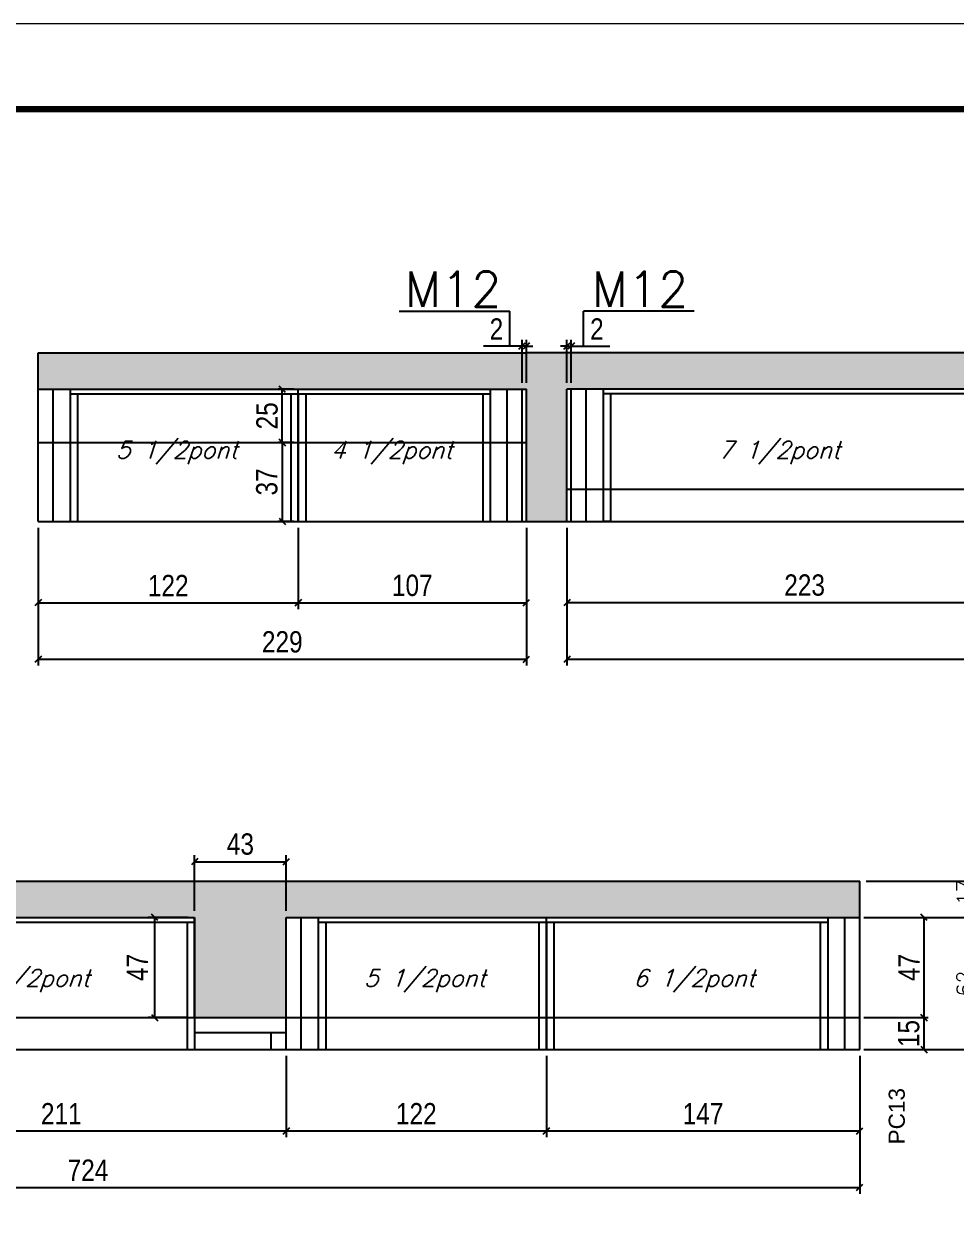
# Model space of a CAD drawing. Extents: x -3394 to 16474, y -5031 to 14397.
# Drawn here: x 7954 to 8391, y 2351 to 2911 of the extents above; entities that cross this region are included whole.
import ezdxf

# ---------------------------------------------------------------- set-up
doc = ezdxf.new("R2010")
doc.units = 0
doc.linetypes.add('DASHED', pattern=[0.75, 0.5, -0.25])
doc.layers.get('0').update_dxf_attribs({"linetype": 'CONTINUOUS'})
doc.layers.get('Defpoints').update_dxf_attribs({"linetype": 'CONTINUOUS'})
for name, color, linetype in [('COTA', 241, 'CONTINUOUS'), ('NOMENCLATURA', 7, 'CONTINUOUS'), ('Painéis', 200, 'CONTINUOUS'), ('SARR_2.2x7', 40, 'CONTINUOUS'), ('SARR_3.5x7', 81, 'CONTINUOUS'), ('texto', 7, 'CONTINUOUS')]:
    doc.layers.add(name, color=color, linetype=linetype)
doc.layers.add('Folhas', color=255, linetype='CONTINUOUS', lineweight=9)
doc.layers.add('SARRAFO DE PRESSAO', color=251, linetype='DASHED', lineweight=9)
doc.styles.add('ARIAL', font='arial.ttf')
doc.styles.add('COTA TECNICA', font='techl___.ttf', dxfattribs={"height": 10})
doc.styles.add('ROMANS', font='romans.shx')
doc.styles.get("Standard").update_dxf_attribs({"font": 'ROMANS.SHX'})
doc.dimstyles.new('Cota Paínel', dxfattribs={"dimtxt": 7, "dimasz": 5, "dimexe": 3, "dimexo": 3, "dimgap": 3, "dimtad": 1, "dimdec": 1, "dimzin": 12, "dimdsep": 46, "dimtxsty": 'ROMANS', "dimblk": 'ARCHTICK', "dimcen": 0, "dimclrd": 4, "dimclre": 4, "dimclrt": 1, "dimadec": 1, "dimazin": 3, "dimtfac": 1, "dimtdec": 1, "dimtmove": 0, "dimatfit": 3, "dimldrblk": 'OBLIQUE', "dimfxl": 1, "dimtolj": 1, "dimtzin": 12, "dimarcsym": 0})
doc.dimstyles.new('PAINEL', dxfattribs={"dimtxt": 10, "dimasz": 3, "dimexe": 3, "dimexo": 3, "dimgap": 3, "dimtad": 1, "dimdec": 1, "dimzin": 12, "dimdsep": 46, "dimtxsty": 'COTA TECNICA', "dimblk1": 'OBLIQUE', "dimblk2": 'OBLIQUE', "dimsah": 1, "dimcen": 0.9, "dimclrd": 4, "dimclre": 4, "dimclrt": 240, "dimadec": 1, "dimazin": 3, "dimtfac": 1, "dimtdec": 1, "dimtmove": 0, "dimatfit": 3, "dimfxl": 1, "dimtolj": 1, "dimtzin": 12, "dimarcsym": 0})
pattern_1 = [(50, (5857.208, -4862.023), (9.1092334, -0.796954), [0.9525, -10.4775]), (355, (5857.208, -4862.023), (-1.762171, 9.552842), [0.762, -8.382029]), (100.45144, (5857.967, -4862.09), (7.347062, 8.755888), [0.8095, -8.904512]), (46.1842, (5857.208, -4859.483), (13.553952, -2.102116), [1.42875, -15.71625]), (96.63556, (5858.338, -4859.658), (11.870207, 12.371306), [1.21425, -13.35678]), (351.18415, (5857.208, -4859.483), (11.870207, 12.371306), [1.142998, -12.572987]), (21, (5858.478, -4860.118), (7.5807196, -5.11326), [0.9525, -10.4775]), (326, (5858.478, -4860.118), (3.090101, 9.209398), [0.762, -8.382]), (71.45144, (5859.11, -4860.544), (10.670821, 4.096138), [0.8095, -8.904497]), (37.5, (5857.208, -4862.0232), (0.1544302, 4.227752), [0, -8.2804, 0, -8.509, 0, -8.41375]), (7.5, (5857.208, -4862.023), (3.340983, 5.0090287), [0, -4.8514, 0, -8.0899, 0, -3.20675]), (327.5, (5854.376, -4862.0232), (6.7795298, -0.2864372), [0, -3.175, 0, -9.906, 0, -13.1445]), (317.5, (5853.106, -4862.023), (7.406459, 1.2713246), [0, -4.1275, 0, -6.5786, 0, -9.3345])]

# ---------------------------------------------------------------- blocks, each defined once
blk = doc.blocks.new('9999999999')
at = {"layer": 'Folhas'}
blk.add_lwpolyline([(98138.98, 34190.21), (99623.98, 34190.21), (99623.98, 35240.21), (98138.98, 35240.21)], close=True, dxfattribs=at)
at = {"layer": 'Folhas', "color": 30, "const_width": 3}
blk.add_lwpolyline([(98213.98, 34230.21), (99583.98, 34230.21), (99583.98, 35200.21), (98213.98, 35200.21)], close=True, dxfattribs=at)
blk = doc.blocks.new('_Oblique')
at = {"color": 0, "linetype": 'ByBlock', "lineweight": -2}
blk.add_line((-0.5, -0.5), (0.5, 0.5), dxfattribs=at)
blk = doc.blocks.new('*D1384')
at = {"layer": 'COTA', "color": 4, "linetype": 'ByBlock', "lineweight": -2, "transparency": 16777216}
for p, q in [((7960.8, 2674.37), (7960.8, 2636.18)), ((8082.8, 2674.37), (8082.8, 2636.18)), ((7960.8, 2639.18), (8082.8, 2639.18))]:
    blk.add_line(p, q, dxfattribs=at)
at = {"layer": 'Defpoints', "color": 0, "linetype": 'ByBlock', "transparency": 16777216}
for p in [(7960.8, 2677.37), (8082.8, 2677.37), (8082.8, 2639.18)]:
    blk.add_point(p, dxfattribs=at)
at = {"layer": 'COTA', "color": 4, "linetype": 'ByBlock', "lineweight": -2, "transparency": 16777216, "xscale": 3, "yscale": 3, "zscale": 3, "rotation": 180}
blk.add_blockref('_Oblique', (7960.8, 2639.18), dxfattribs=at)
at = {"layer": 'COTA', "color": 4, "linetype": 'ByBlock', "lineweight": -2, "transparency": 16777216, "xscale": 3, "yscale": 3, "zscale": 3}
blk.add_blockref('_Oblique', (8082.8, 2639.18), dxfattribs=at)
at = {"layer": 'COTA', "color": 240, "linetype": 'ByBlock', "transparency": 16777216, "insert": (8021.8, 2647.24), "char_height": 10, "attachment_point": 5, "style": 'COTA TECNICA'}
blk.add_mtext('\\A1;122', dxfattribs=at)
blk = doc.blocks.new('*D1385')
at = {"layer": 'COTA', "color": 4, "linetype": 'ByBlock', "lineweight": -2, "transparency": 16777216}
for p, q in [((8082.8, 2674.37), (8082.8, 2636.18)), ((8189.8, 2674.37), (8189.8, 2636.18)), ((8082.8, 2639.18), (8189.8, 2639.18))]:
    blk.add_line(p, q, dxfattribs=at)
at = {"layer": 'Defpoints', "color": 0, "linetype": 'ByBlock', "transparency": 16777216}
for p in [(8082.8, 2677.37), (8189.8, 2677.37), (8189.8, 2639.18)]:
    blk.add_point(p, dxfattribs=at)
at = {"layer": 'COTA', "color": 4, "linetype": 'ByBlock', "lineweight": -2, "transparency": 16777216, "xscale": 3, "yscale": 3, "zscale": 3, "rotation": 180}
blk.add_blockref('_Oblique', (8082.8, 2639.18), dxfattribs=at)
at = {"layer": 'COTA', "color": 4, "linetype": 'ByBlock', "lineweight": -2, "transparency": 16777216, "xscale": 3, "yscale": 3, "zscale": 3}
blk.add_blockref('_Oblique', (8189.8, 2639.18), dxfattribs=at)
at = {"layer": 'COTA', "color": 240, "linetype": 'ByBlock', "transparency": 16777216, "insert": (8136.3, 2647.28), "char_height": 10, "attachment_point": 5, "style": 'COTA TECNICA'}
blk.add_mtext('\\A1;107', dxfattribs=at)
blk = doc.blocks.new('*D1430')
at = {"layer": 'COTA', "color": 4, "linetype": 'ByBlock', "lineweight": -2, "transparency": 16777216}
for p, q in [((7960.8, 2674.37), (7960.8, 2609.68)), ((8189.8, 2674.37), (8189.8, 2609.68)), ((7960.8, 2612.68), (8189.8, 2612.68))]:
    blk.add_line(p, q, dxfattribs=at)
at = {"layer": 'Defpoints', "color": 0, "linetype": 'ByBlock', "transparency": 16777216}
for p in [(7960.8, 2677.37), (8189.8, 2677.37), (8189.8, 2612.68)]:
    blk.add_point(p, dxfattribs=at)
at = {"layer": 'COTA', "color": 4, "linetype": 'ByBlock', "lineweight": -2, "transparency": 16777216, "xscale": 3, "yscale": 3, "zscale": 3, "rotation": 180}
blk.add_blockref('_Oblique', (7960.8, 2612.68), dxfattribs=at)
at = {"layer": 'COTA', "color": 4, "linetype": 'ByBlock', "lineweight": -2, "transparency": 16777216, "xscale": 3, "yscale": 3, "zscale": 3}
blk.add_blockref('_Oblique', (8189.8, 2612.68), dxfattribs=at)
at = {"layer": 'COTA', "color": 240, "linetype": 'ByBlock', "transparency": 16777216, "insert": (8075.3, 2620.77), "char_height": 10, "attachment_point": 5, "style": 'COTA TECNICA'}
blk.add_mtext('\\A1;229', dxfattribs=at)
blk = doc.blocks.new('*D1387')
at = {"layer": 'COTA', "color": 4, "linetype": 'ByBlock', "lineweight": -2, "transparency": 16777216}
for p, q in [((8208.8, 2674.37), (8208.8, 2636.18)), ((8431.8, 2674.37), (8431.8, 2636.18)), ((8431.8, 2639.18), (8208.8, 2639.18))]:
    blk.add_line(p, q, dxfattribs=at)
at = {"layer": 'Defpoints', "color": 0, "linetype": 'ByBlock', "transparency": 16777216}
for p in [(8208.8, 2677.37), (8431.8, 2677.37), (8208.8, 2639.18)]:
    blk.add_point(p, dxfattribs=at)
at = {"layer": 'COTA', "color": 4, "linetype": 'ByBlock', "lineweight": -2, "transparency": 16777216, "xscale": 3, "yscale": 3, "zscale": 3, "rotation": 180}
blk.add_blockref('_Oblique', (8208.8, 2639.18), dxfattribs=at)
at = {"layer": 'COTA', "color": 4, "linetype": 'ByBlock', "lineweight": -2, "transparency": 16777216, "xscale": 3, "yscale": 3, "zscale": 3}
blk.add_blockref('_Oblique', (8431.8, 2639.18), dxfattribs=at)
at = {"layer": 'COTA', "color": 240, "linetype": 'ByBlock', "transparency": 16777216, "insert": (8320.3, 2647.4), "char_height": 10, "attachment_point": 5, "style": 'COTA TECNICA'}
blk.add_mtext('\\A1;223', dxfattribs=at)
blk = doc.blocks.new('*D1389')
at = {"layer": 'COTA', "color": 4, "linetype": 'ByBlock', "lineweight": -2, "transparency": 16777216}
for p, q in [((7866.16, 2426.54), (7866.16, 2388.35)), ((8077.16, 2426.54), (8077.16, 2388.35)), ((7866.16, 2391.35), (8077.16, 2391.35))]:
    blk.add_line(p, q, dxfattribs=at)
at = {"layer": 'Defpoints', "color": 0, "linetype": 'ByBlock', "transparency": 16777216}
for p in [(7866.16, 2429.54), (8077.16, 2429.54), (8077.16, 2391.35)]:
    blk.add_point(p, dxfattribs=at)
at = {"layer": 'COTA', "color": 4, "linetype": 'ByBlock', "lineweight": -2, "transparency": 16777216, "xscale": 3, "yscale": 3, "zscale": 3, "rotation": 180}
blk.add_blockref('_Oblique', (7866.16, 2391.35), dxfattribs=at)
at = {"layer": 'COTA', "color": 4, "linetype": 'ByBlock', "lineweight": -2, "transparency": 16777216, "xscale": 3, "yscale": 3, "zscale": 3}
blk.add_blockref('_Oblique', (8077.16, 2391.35), dxfattribs=at)
at = {"layer": 'COTA', "color": 240, "linetype": 'ByBlock', "transparency": 16777216, "insert": (7971.66, 2399.41), "char_height": 10, "attachment_point": 5, "style": 'COTA TECNICA'}
blk.add_mtext('\\A1;211', dxfattribs=at)
blk = doc.blocks.new('*D1431')
at = {"layer": 'COTA', "color": 4, "linetype": 'ByBlock', "lineweight": -2, "transparency": 16777216}
for p, q in [((7622.16, 2426.54), (7622.16, 2361.85)), ((8346.16, 2426.54), (8346.16, 2361.85)), ((7622.16, 2364.85), (8346.16, 2364.85))]:
    blk.add_line(p, q, dxfattribs=at)
at = {"layer": 'Defpoints', "color": 0, "linetype": 'ByBlock', "transparency": 16777216}
for p in [(7622.16, 2429.54), (8346.16, 2429.54), (8346.16, 2364.85)]:
    blk.add_point(p, dxfattribs=at)
at = {"layer": 'COTA', "color": 4, "linetype": 'ByBlock', "lineweight": -2, "transparency": 16777216, "xscale": 3, "yscale": 3, "zscale": 3, "rotation": 180}
blk.add_blockref('_Oblique', (7622.16, 2364.85), dxfattribs=at)
at = {"layer": 'COTA', "color": 4, "linetype": 'ByBlock', "lineweight": -2, "transparency": 16777216, "xscale": 3, "yscale": 3, "zscale": 3}
blk.add_blockref('_Oblique', (8346.16, 2364.85), dxfattribs=at)
at = {"layer": 'COTA', "color": 240, "linetype": 'ByBlock', "transparency": 16777216, "insert": (7984.16, 2372.92), "char_height": 10, "attachment_point": 5, "style": 'COTA TECNICA'}
blk.add_mtext('\\A1;724', dxfattribs=at)
blk = doc.blocks.new('*D1390')
at = {"layer": 'COTA', "color": 4, "linetype": 'ByBlock', "lineweight": -2, "transparency": 16777216}
for p, q in [((8077.16, 2426.54), (8077.16, 2388.35)), ((8199.16, 2426.54), (8199.16, 2388.35)), ((8077.16, 2391.35), (8199.16, 2391.35))]:
    blk.add_line(p, q, dxfattribs=at)
at = {"layer": 'Defpoints', "color": 0, "linetype": 'ByBlock', "transparency": 16777216}
for p in [(8077.16, 2429.54), (8199.16, 2429.54), (8199.16, 2391.35)]:
    blk.add_point(p, dxfattribs=at)
at = {"layer": 'COTA', "color": 4, "linetype": 'ByBlock', "lineweight": -2, "transparency": 16777216, "xscale": 3, "yscale": 3, "zscale": 3, "rotation": 180}
blk.add_blockref('_Oblique', (8077.16, 2391.35), dxfattribs=at)
at = {"layer": 'COTA', "color": 4, "linetype": 'ByBlock', "lineweight": -2, "transparency": 16777216, "xscale": 3, "yscale": 3, "zscale": 3}
blk.add_blockref('_Oblique', (8199.16, 2391.35), dxfattribs=at)
at = {"layer": 'COTA', "color": 240, "linetype": 'ByBlock', "transparency": 16777216, "insert": (8138.16, 2399.41), "char_height": 10, "attachment_point": 5, "style": 'COTA TECNICA'}
blk.add_mtext('\\A1;122', dxfattribs=at)
blk = doc.blocks.new('*D1391')
at = {"layer": 'COTA', "color": 4, "linetype": 'ByBlock', "lineweight": -2, "transparency": 16777216}
for p, q in [((8199.16, 2426.54), (8199.16, 2388.35)), ((8346.16, 2426.54), (8346.16, 2388.35)), ((8199.16, 2391.35), (8346.16, 2391.35))]:
    blk.add_line(p, q, dxfattribs=at)
at = {"layer": 'Defpoints', "color": 0, "linetype": 'ByBlock', "transparency": 16777216}
for p in [(8199.16, 2429.54), (8346.16, 2429.54), (8346.16, 2391.35)]:
    blk.add_point(p, dxfattribs=at)
at = {"layer": 'COTA', "color": 4, "linetype": 'ByBlock', "lineweight": -2, "transparency": 16777216, "xscale": 3, "yscale": 3, "zscale": 3, "rotation": 180}
blk.add_blockref('_Oblique', (8199.16, 2391.35), dxfattribs=at)
at = {"layer": 'COTA', "color": 4, "linetype": 'ByBlock', "lineweight": -2, "transparency": 16777216, "xscale": 3, "yscale": 3, "zscale": 3}
blk.add_blockref('_Oblique', (8346.16, 2391.35), dxfattribs=at)
at = {"layer": 'COTA', "color": 240, "linetype": 'ByBlock', "transparency": 16777216, "insert": (8272.66, 2399.42), "char_height": 10, "attachment_point": 5, "style": 'COTA TECNICA'}
blk.add_mtext('\\A1;147', dxfattribs=at)
blk = doc.blocks.new('_ArchTick')
at = {"color": 0, "linetype": 'ByBlock', "const_width": 0.15}
blk.add_lwpolyline([(-0.5, -0.5), (0.5, 0.5)], dxfattribs=at)
blk = doc.blocks.new('*D1392')
at = {"layer": 'COTA', "color": 4, "lineweight": -2, "transparency": 16777216}
for p, q in [((8349.16, 2491.54), (8404.7, 2491.54)), ((8401.7, 2429.54), (8401.7, 2491.54)), ((8349.16, 2429.54), (8404.7, 2429.54))]:
    blk.add_line(p, q, dxfattribs=at)
at = {"layer": 'Defpoints', "color": 0, "transparency": 16777216}
for p in [(8346.16, 2491.54), (8401.7, 2491.54), (8346.16, 2429.54)]:
    blk.add_point(p, dxfattribs=at)
at = {"layer": 'COTA', "color": 4, "lineweight": -2, "transparency": 16777216, "xscale": 5, "yscale": 5, "zscale": 5}
for p, rotation in [((8401.7, 2491.54), 90), ((8401.7, 2429.54), 270)]:
    blk.add_blockref('_ArchTick', p, dxfattribs=dict(at, rotation=rotation))
at = {"layer": 'COTA', "color": 1, "transparency": 16777216, "insert": (8395.2, 2460.54), "char_height": 7, "attachment_point": 5, "rotation": 90, "style": 'ROMANS'}
blk.add_mtext('\\A1;62', dxfattribs=at)
blk = doc.blocks.new('*D1393')
at = {"layer": 'COTA', "color": 4, "lineweight": -2, "transparency": 16777216}
for p, q in [((8349.16, 2508.54), (8404.7, 2508.54)), ((8401.7, 2491.54), (8401.7, 2508.54)), ((8349.16, 2491.54), (8404.7, 2491.54))]:
    blk.add_line(p, q, dxfattribs=at)
at = {"layer": 'Defpoints', "color": 0, "transparency": 16777216}
for p in [(8346.16, 2508.54), (8401.7, 2508.54), (8346.16, 2491.54)]:
    blk.add_point(p, dxfattribs=at)
at = {"layer": 'COTA', "color": 4, "lineweight": -2, "transparency": 16777216, "xscale": 5, "yscale": 5, "zscale": 5}
for p, rotation in [((8401.7, 2508.54), 90), ((8401.7, 2491.54), 270)]:
    blk.add_blockref('_ArchTick', p, dxfattribs=dict(at, rotation=rotation))
at = {"layer": 'COTA', "color": 1, "transparency": 16777216, "insert": (8395.2, 2503.22), "char_height": 7, "attachment_point": 5, "rotation": 90, "style": 'ROMANS'}
blk.add_mtext('\\A1;17', dxfattribs=at)
blk = doc.blocks.new('*D1432')
at = {"layer": 'COTA', "color": 4, "lineweight": -2, "transparency": 16777216}
for p, q in [((8208.8, 2759.61), (8205.8, 2759.61)), ((8208.8, 2742.37), (8208.8, 2762.61)), ((8208.8, 2759.61), (8210.8, 2759.61)), ((8210.8, 2742.37), (8210.8, 2762.61)), ((8210.8, 2759.61), (8228.91, 2759.61))]:
    blk.add_line(p, q, dxfattribs=at)
at = {"layer": 'Defpoints', "color": 0, "transparency": 16777216}
for p in [(8208.8, 2759.61), (8208.8, 2739.37), (8210.8, 2739.37)]:
    blk.add_point(p, dxfattribs=at)
at = {"layer": 'COTA', "color": 4, "lineweight": -2, "transparency": 16777216, "xscale": 3, "yscale": 3, "zscale": 3}
blk.add_blockref('_Oblique', (8208.8, 2759.61), dxfattribs=at)
at = {"layer": 'COTA', "color": 4, "lineweight": -2, "transparency": 16777216, "xscale": 3, "yscale": 3, "zscale": 3, "rotation": 180}
blk.add_blockref('_Oblique', (8210.8, 2759.61), dxfattribs=at)
at = {"layer": 'COTA', "color": 240, "transparency": 16777216, "insert": (8222.86, 2767.61), "char_height": 10, "attachment_point": 5, "style": 'COTA TECNICA'}
blk.add_mtext('\\A1;2', dxfattribs=at)
blk = doc.blocks.new('*D1433')
at = {"layer": 'COTA', "color": 4, "lineweight": -2, "transparency": 16777216}
for p, q in [((8187.8, 2759.61), (8169.69, 2759.61)), ((8187.8, 2742.37), (8187.8, 2762.61)), ((8189.8, 2759.61), (8187.8, 2759.61)), ((8189.8, 2742.37), (8189.8, 2762.61)), ((8189.8, 2759.61), (8192.8, 2759.61))]:
    blk.add_line(p, q, dxfattribs=at)
at = {"layer": 'Defpoints', "color": 0, "transparency": 16777216}
for p in [(8187.8, 2759.61), (8187.8, 2739.37), (8189.8, 2739.37)]:
    blk.add_point(p, dxfattribs=at)
at = {"layer": 'COTA', "color": 4, "lineweight": -2, "transparency": 16777216, "xscale": 3, "yscale": 3, "zscale": 3}
blk.add_blockref('_Oblique', (8187.8, 2759.61), dxfattribs=at)
at = {"layer": 'COTA', "color": 4, "lineweight": -2, "transparency": 16777216, "xscale": 3, "yscale": 3, "zscale": 3, "rotation": 180}
blk.add_blockref('_Oblique', (8189.8, 2759.61), dxfattribs=at)
at = {"layer": 'COTA', "color": 240, "transparency": 16777216, "insert": (8175.75, 2767.61), "char_height": 10, "attachment_point": 5, "style": 'COTA TECNICA'}
blk.add_mtext('\\A1;2', dxfattribs=at)
blk = doc.blocks.new('*D1356')
at = {"layer": 'COTA', "color": 4, "lineweight": -2, "transparency": 16777216}
for p, q in [((8034.16, 2494.54), (8034.16, 2520.67)), ((8034.16, 2517.67), (8077.16, 2517.67)), ((8077.16, 2494.54), (8077.16, 2520.67))]:
    blk.add_line(p, q, dxfattribs=at)
at = {"layer": 'Defpoints', "color": 0, "transparency": 16777216}
for p in [(8077.16, 2517.67), (8034.16, 2491.54), (8077.16, 2491.54)]:
    blk.add_point(p, dxfattribs=at)
at = {"layer": 'COTA', "color": 4, "lineweight": -2, "transparency": 16777216, "xscale": 3, "yscale": 3, "zscale": 3, "rotation": 180}
blk.add_blockref('_Oblique', (8034.16, 2517.67), dxfattribs=at)
at = {"layer": 'COTA', "color": 4, "lineweight": -2, "transparency": 16777216, "xscale": 3, "yscale": 3, "zscale": 3}
blk.add_blockref('_Oblique', (8077.16, 2517.67), dxfattribs=at)
at = {"layer": 'COTA', "color": 240, "transparency": 16777216, "insert": (8055.66, 2525.89), "char_height": 10, "attachment_point": 5, "style": 'COTA TECNICA'}
blk.add_mtext('\\A1;43', dxfattribs=at)
blk = doc.blocks.new('*D1398')
at = {"layer": 'COTA', "color": 4, "lineweight": -2, "transparency": 16777216}
for p, q in [((8031.16, 2491.54), (8012.4, 2491.54)), ((8015.4, 2491.54), (8015.4, 2444.54)), ((8031.16, 2444.54), (8012.4, 2444.54))]:
    blk.add_line(p, q, dxfattribs=at)
at = {"layer": 'Defpoints', "color": 0, "transparency": 16777216}
for p in [(8034.16, 2491.54), (8015.4, 2444.54), (8034.16, 2444.54)]:
    blk.add_point(p, dxfattribs=at)
at = {"layer": 'COTA', "color": 4, "lineweight": -2, "transparency": 16777216, "xscale": 3, "yscale": 3, "zscale": 3}
for p, rotation in [((8015.4, 2491.54), 90), ((8015.4, 2444.54), 270)]:
    blk.add_blockref('_Oblique', p, dxfattribs=dict(at, rotation=rotation))
at = {"layer": 'COTA', "color": 240, "transparency": 16777216, "insert": (8007.32, 2468.04), "char_height": 10, "attachment_point": 5, "rotation": 90, "style": 'COTA TECNICA'}
blk.add_mtext('\\A1;47', dxfattribs=at)
blk = doc.blocks.new('*D1414')
at = {"layer": 'COTA', "color": 4, "lineweight": -2, "transparency": 16777216}
for p, q in [((8208.8, 2674.37), (8208.8, 2609.68)), ((8675.8, 2674.37), (8675.8, 2609.68)), ((8208.8, 2612.68), (8675.8, 2612.68))]:
    blk.add_line(p, q, dxfattribs=at)
at = {"layer": 'Defpoints', "color": 0, "transparency": 16777216}
for p in [(8208.8, 2677.37), (8675.8, 2677.37), (8675.8, 2612.68)]:
    blk.add_point(p, dxfattribs=at)
at = {"layer": 'COTA', "color": 4, "lineweight": -2, "transparency": 16777216, "xscale": 3, "yscale": 3, "zscale": 3, "rotation": 180}
blk.add_blockref('_Oblique', (8208.8, 2612.68), dxfattribs=at)
at = {"layer": 'COTA', "color": 4, "lineweight": -2, "transparency": 16777216, "xscale": 3, "yscale": 3, "zscale": 3}
blk.add_blockref('_Oblique', (8675.8, 2612.68), dxfattribs=at)
at = {"layer": 'COTA', "color": 240, "transparency": 16777216, "insert": (8442.3, 2620.78), "char_height": 10, "attachment_point": 5, "style": 'COTA TECNICA'}
blk.add_mtext('\\A1;467', dxfattribs=at)
blk = doc.blocks.new('*D2160')
at = {"layer": 'COTA', "color": 4, "linetype": 'Continuous', "lineweight": -2, "transparency": 16777216}
for p, q in [((8080.8, 2714.37), (8073.3, 2714.37)), ((8075.3, 2714.37), (8075.3, 2677.37)), ((8080.8, 2677.37), (8073.3, 2677.37))]:
    blk.add_line(p, q, dxfattribs=at)
at = {"layer": 'Defpoints', "color": 0, "linetype": 'Continuous', "transparency": 16777216}
for p in [(8082.8, 2714.37), (8075.3, 2677.37), (8082.8, 2677.37)]:
    blk.add_point(p, dxfattribs=at)
at = {"layer": 'COTA', "color": 4, "linetype": 'Continuous', "lineweight": -2, "transparency": 16777216, "xscale": 3, "yscale": 3, "zscale": 3}
for p, rotation in [((8075.3, 2714.37), 90), ((8075.3, 2677.37), 270)]:
    blk.add_blockref('_Oblique', p, dxfattribs=dict(at, rotation=rotation))
at = {"layer": 'COTA', "color": 240, "linetype": 'Continuous', "transparency": 16777216, "insert": (8068.08, 2695.87), "char_height": 10, "attachment_point": 5, "rotation": 90, "style": 'COTA TECNICA'}
blk.add_mtext('\\A1;37', dxfattribs=at)
blk = doc.blocks.new('*D2161')
at = {"layer": 'COTA', "color": 4, "linetype": 'Continuous', "lineweight": -2, "transparency": 16777216}
for p, q in [((8080.8, 2739.37), (8073.3, 2739.37)), ((8075.3, 2714.37), (8075.3, 2739.37)), ((8080.8, 2714.37), (8073.3, 2714.37))]:
    blk.add_line(p, q, dxfattribs=at)
at = {"layer": 'Defpoints', "color": 0, "linetype": 'Continuous', "transparency": 16777216}
for p in [(8075.3, 2739.37), (8082.8, 2739.37), (8082.8, 2714.37)]:
    blk.add_point(p, dxfattribs=at)
at = {"layer": 'COTA', "color": 4, "linetype": 'Continuous', "lineweight": -2, "transparency": 16777216, "xscale": 3, "yscale": 3, "zscale": 3}
for p, rotation in [((8075.3, 2739.37), 90), ((8075.3, 2714.37), 270)]:
    blk.add_blockref('_Oblique', p, dxfattribs=dict(at, rotation=rotation))
at = {"layer": 'COTA', "color": 240, "linetype": 'Continuous', "transparency": 16777216, "insert": (8068.19, 2726.87), "char_height": 10, "attachment_point": 5, "rotation": 90, "style": 'COTA TECNICA'}
blk.add_mtext('\\A1;25', dxfattribs=at)
blk = doc.blocks.new('*D2166')
at = {"layer": 'COTA', "color": 4, "linetype": 'Continuous', "lineweight": -2, "transparency": 16777216}
for p, q in [((8348.16, 2491.54), (8378.27, 2491.54)), ((8376.27, 2491.54), (8376.27, 2444.54)), ((8348.16, 2444.54), (8378.27, 2444.54))]:
    blk.add_line(p, q, dxfattribs=at)
at = {"layer": 'Defpoints', "color": 0, "linetype": 'Continuous', "transparency": 16777216}
for p in [(8346.16, 2491.54), (8346.16, 2444.54), (8376.27, 2444.54)]:
    blk.add_point(p, dxfattribs=at)
at = {"layer": 'COTA', "color": 4, "linetype": 'Continuous', "lineweight": -2, "transparency": 16777216, "xscale": 3, "yscale": 3, "zscale": 3}
for p, rotation in [((8376.27, 2491.54), 90), ((8376.27, 2444.54), 270)]:
    blk.add_blockref('_Oblique', p, dxfattribs=dict(at, rotation=rotation))
at = {"layer": 'COTA', "color": 240, "linetype": 'Continuous', "transparency": 16777216, "insert": (8369.2, 2468.04), "char_height": 10, "attachment_point": 5, "rotation": 90, "style": 'COTA TECNICA'}
blk.add_mtext('\\A1;47', dxfattribs=at)
blk = doc.blocks.new('*D2167')
at = {"layer": 'COTA', "color": 4, "linetype": 'Continuous', "lineweight": -2, "transparency": 16777216}
for p, q in [((8348.16, 2444.54), (8378.27, 2444.54)), ((8376.27, 2444.54), (8376.27, 2429.54)), ((8348.16, 2429.54), (8378.27, 2429.54))]:
    blk.add_line(p, q, dxfattribs=at)
at = {"layer": 'Defpoints', "color": 0, "linetype": 'Continuous', "transparency": 16777216}
for p in [(8346.16, 2444.54), (8346.16, 2429.54), (8376.27, 2429.54)]:
    blk.add_point(p, dxfattribs=at)
at = {"layer": 'COTA', "color": 4, "linetype": 'Continuous', "lineweight": -2, "transparency": 16777216, "xscale": 3, "yscale": 3, "zscale": 3}
for p, rotation in [((8376.27, 2444.54), 90), ((8376.27, 2429.54), 270)]:
    blk.add_blockref('_Oblique', p, dxfattribs=dict(at, rotation=rotation))
at = {"layer": 'COTA', "color": 240, "linetype": 'Continuous', "transparency": 16777216, "insert": (8369.16, 2437.04), "char_height": 10, "attachment_point": 5, "rotation": 90, "style": 'COTA TECNICA'}
blk.add_mtext('\\A1;15', dxfattribs=at)

msp = doc.modelspace()

# ---------------------------------------------------------------- hatches: boundary and pattern name
at = {"layer": 'COTA', "linetype": 'Continuous'}
h = msp.add_hatch(dxfattribs=at)
h.set_pattern_fill('AR-CONC', color=256, scale=0.05)
h.set_pattern_definition(pattern_1)
h.paths.add_polyline_path([(8208.8, 2739.37), (8632.8, 2739.37), (8632.8, 2692.37), (8675.8, 2692.37), (8675.8, 2756.37), (8189.8, 2756.37), (7960.8, 2756.37), (7960.8, 2739.37), (8189.8, 2739.37), (8189.8, 2677.37), (8208.8, 2677.37)])
h = msp.add_hatch(dxfattribs=at)
h.set_pattern_fill('AR-CONC', color=256, scale=0.05)
h.set_pattern_definition(pattern_1)
h.paths.add_polyline_path([(8077.16, 2491.54), (8346.16, 2491.54), (8346.16, 2508.54), (8077.16, 2508.54), (7622.16, 2508.54), (7622.16, 2491.54), (8034.16, 2491.54), (8034.16, 2444.54), (8077.16, 2444.54)])

# ---------------------------------------------------------------- linework, layer by layer
at = {"layer": 'COTA', "linetype": 'ByBlock'}
for p, q in [((7960.8, 2756.37), (8189.8, 2756.37)), ((7960.8, 2739.37), (7960.8, 2756.37)), ((8675.8, 2756.37), (8189.8, 2756.37)), ((7622.16, 2508.54), (8077.16, 2508.54)), ((8077.16, 2508.54), (8346.16, 2508.54)), ((8346.16, 2491.54), (8346.16, 2508.54))]:
    msp.add_line(p, q, dxfattribs=at)
at = {"layer": 'COTA', "linetype": 'Continuous'}
msp.add_line((8189.8, 2677.37), (8208.8, 2677.37), dxfattribs=at)
at = {"layer": 'NOMENCLATURA', "linetype": 'Continuous'}
for p, q in [((8130.12, 2775.96), (8182.01, 2775.96)), ((8182.01, 2759.9), (8182.01, 2775.96)), ((8268.48, 2775.96), (8216.59, 2775.96)), ((8216.59, 2759.9), (8216.59, 2775.96))]:
    msp.add_line(p, q, dxfattribs=at)
at = {"layer": 'Painéis', "linetype": 'ByBlock'}
for p, q in [((7960.8, 2739.37), (8189.8, 2739.37)), ((7960.8, 2677.37), (7960.8, 2739.37)), ((8082.8, 2677.37), (8082.8, 2739.37)), ((8187.8, 2677.37), (8187.8, 2739.37)), ((8189.8, 2677.37), (8189.8, 2739.37)), ((8632.8, 2739.37), (8208.8, 2739.37)), ((8208.8, 2677.37), (8208.8, 2739.37)), ((8210.8, 2677.37), (8210.8, 2739.37)), ((7960.8, 2714.37), (8189.8, 2714.37)), ((8632.8, 2692.37), (8208.8, 2692.37)), ((7960.8, 2677.37), (8189.8, 2677.37)), ((8208.8, 2677.37), (8675.8, 2677.37)), ((7622.16, 2491.54), (8034.16, 2491.54)), ((8034.16, 2444.54), (8034.16, 2491.54)), ((8077.16, 2491.54), (8346.16, 2491.54)), ((8077.16, 2429.54), (8077.16, 2491.54)), ((8199.16, 2429.54), (8199.16, 2491.54)), ((8346.16, 2429.54), (8346.16, 2491.54)), ((7622.16, 2444.54), (8034.16, 2444.54)), ((8034.16, 2444.54), (8077.16, 2444.54)), ((8077.16, 2429.54), (8077.16, 2444.54)), ((8077.16, 2444.54), (8346.16, 2444.54)), ((7622.16, 2429.54), (8077.16, 2429.54)), ((8077.16, 2429.54), (8346.16, 2429.54))]:
    msp.add_line(p, q, dxfattribs=at)
at = {"layer": 'SARR_2.2x7', "linetype": 'Continuous'}
for p, q in [((7967.8, 2677.37), (7967.8, 2739.37)), ((7975.8, 2737.17), (8082.8, 2737.17)), ((8082.8, 2737.17), (8172.8, 2737.17)), ((8180.8, 2677.37), (8180.8, 2739.37)), ((8217.8, 2677.37), (8217.8, 2739.37)), ((8431.8, 2737.17), (8225.8, 2737.17)), ((8084.16, 2429.54), (8084.16, 2491.54)), ((8339.16, 2429.54), (8339.16, 2491.54)), ((7866.16, 2489.34), (8034.16, 2489.34)), ((8092.16, 2489.34), (8199.16, 2489.34)), ((8199.16, 2489.34), (8331.16, 2489.34)), ((8034.16, 2437.54), (8077.16, 2437.54)), ((8070.16, 2429.54), (8070.16, 2437.54))]:
    msp.add_line(p, q, dxfattribs=at)
at = {"layer": 'SARR_3.5x7'}
for p, q in [((7975.8, 2739.37), (7975.8, 2677.37)), ((7979.3, 2737.17), (7979.3, 2677.37)), ((8079.3, 2737.17), (8079.3, 2677.37)), ((8082.8, 2737.17), (8082.8, 2677.37)), ((8086.3, 2737.17), (8086.3, 2677.37)), ((8169.3, 2737.17), (8169.3, 2677.37)), ((8172.8, 2739.37), (8172.8, 2677.37)), ((8225.8, 2739.37), (8225.8, 2677.37)), ((8229.3, 2737.17), (8229.3, 2677.37)), ((7975.8, 2677.37), (7979.3, 2677.37)), ((8079.3, 2677.37), (8082.8, 2677.37)), ((8082.8, 2677.37), (8086.3, 2677.37)), ((8169.3, 2677.37), (8172.8, 2677.37)), ((8229.3, 2677.37), (8225.8, 2677.37)), ((8034.16, 2491.54), (8034.16, 2429.54)), ((8092.16, 2491.54), (8092.16, 2429.54)), ((8331.16, 2491.54), (8331.16, 2429.54)), ((8030.66, 2489.34), (8030.66, 2429.54)), ((8095.66, 2489.34), (8095.66, 2429.54)), ((8195.66, 2489.34), (8195.66, 2429.54)), ((8199.16, 2489.34), (8199.16, 2429.54)), ((8202.66, 2489.34), (8202.66, 2429.54)), ((8327.66, 2489.34), (8327.66, 2429.54)), ((8030.66, 2429.54), (8034.16, 2429.54)), ((8092.16, 2429.54), (8095.66, 2429.54)), ((8195.66, 2429.54), (8199.16, 2429.54)), ((8199.16, 2429.54), (8202.66, 2429.54)), ((8327.66, 2429.54), (8331.16, 2429.54))]:
    msp.add_line(p, q, dxfattribs=at)

# ---------------------------------------------------------------- block references
at = {"layer": 'SARRAFO DE PRESSAO', "color": 6, "linetype": 'ByBlock'}
msp.add_blockref('9999999999', (-90696.77, -32329.4), dxfattribs=at)

# ---------------------------------------------------------------- texts
at = {"layer": 'NOMENCLATURA', "linetype": 'Continuous'}
for p in [(8132.81, 2778.07), (8220.46, 2778.07)]:
    msp.add_text('M12', height=16.5, dxfattribs=at).set_placement(p)
at = {"layer": 'NOMENCLATURA', "linetype": 'Continuous', "style": 'ARIAL'}
msp.add_text('PC13', height=7.567, rotation=90, dxfattribs=at).set_placement((8367.3, 2385.03))
at = {"layer": 'texto', "color": 2, "char_height": 8, "attachment_point": 5, "style": 'ROMANS'}
for s, insert in [('{\\Q19;\\C256;5 1/2pont}', (8025.8, 2709.59)), ('{\\Q19;\\C256;4 1/2pont}', (8126.62, 2709.59)), ('{\\Q19;\\C256;7 1/2pont}', (8308.47, 2709.59)), ('{\\Q19;\\C256;7 1/2pont}', (7956.5, 2461.76)), ('{\\Q19;\\C256;5 1/2pont}', (8142.16, 2461.76)), ('{\\Q19;\\C256;6 1/2pont}', (8268.5, 2461.76))]:
    msp.add_mtext(s, dxfattribs=dict(at, insert=insert))

# ---------------------------------------------------------------- dimensions: what is measured, and where the dimension line sits
at = {"layer": 'COTA'}
for base, p1, p2, picture, middle in [((8187.8, 2759.61), (8189.8, 2739.37), (8187.8, 2739.37), '*D1433', (8175.75, 2759.61)), ((8208.8, 2759.61), (8210.8, 2739.37), (8208.8, 2739.37), '*D1432', (8222.86, 2759.61))]:
    dim = msp.add_linear_dim(base=base, p1=p1, p2=p2, dimstyle='PAINEL', dxfattribs=at)
    dim.commit()
    dim.dimension.update_dxf_attribs({"geometry": picture, "text_midpoint": middle, "dimtype": 160})
at = {"layer": 'COTA', "linetype": 'Continuous'}
for base, p1, p2, override, picture, middle in [((8075.3, 2739.37), (8082.8, 2714.37), (8082.8, 2739.37), {"dimexe": 2, "dimexo": 2, "dimgap": 2, "dimadec": 8, "dimtix": 1, "dimatfit": 2, "dimldrblk": 'Oblique'}, '*D2161', (8068.19, 2726.87)), ((8075.3, 2677.37), (8082.8, 2714.37), (8082.8, 2677.37), {"dimexe": 2, "dimexo": 2, "dimgap": 2, "dimadec": 8, "dimtix": 1, "dimatfit": 2, "dimldrblk": 'Oblique'}, '*D2160', (8068.08, 2695.87)), ((8376.27, 2444.54), (8346.16, 2491.54), (8346.16, 2444.54), {"dimexe": 2, "dimexo": 2, "dimgap": 2, "dimadec": 8, "dimtix": 1, "dimatfit": 2, "dimldrblk": 'Oblique'}, '*D2166', (8369.2, 2468.04)), ((8376.27, 2429.54), (8346.16, 2444.54), (8346.16, 2429.54), {"dimexe": 2, "dimexo": 2, "dimgap": 2, "dimadec": 8, "dimtix": 1, "dimtmove": 1, "dimatfit": 2, "dimldrblk": 'Oblique'}, '*D2167', (8369.16, 2437.04))]:
    dim = msp.add_linear_dim(base=base, p1=p1, p2=p2, angle=90, dimstyle='PAINEL', override=override, dxfattribs=at)
    dim.commit()
    dim.dimension.update_dxf_attribs({"geometry": picture, "text_midpoint": middle})
at = {"layer": 'COTA', "linetype": 'ByBlock'}
for base, p1, p2, picture, middle in [((8082.8, 2639.18), (7960.8, 2677.37), (8082.8, 2677.37), '*D1384', (8021.8, 2647.24)), ((8189.8, 2612.68), (7960.8, 2677.37), (8189.8, 2677.37), '*D1430', (8075.3, 2620.77)), ((8346.16, 2364.85), (7622.16, 2429.54), (8346.16, 2429.54), '*D1431', (7984.16, 2372.92)), ((8199.16, 2391.35), (8077.16, 2429.54), (8199.16, 2429.54), '*D1390', (8138.16, 2399.41))]:
    dim = msp.add_linear_dim(base=base, p1=p1, p2=p2, dimstyle='PAINEL', dxfattribs=at)
    dim.commit()
    dim.dimension.update_dxf_attribs({"geometry": picture, "text_midpoint": middle})
for base, p1, p2, picture, middle in [((8189.8, 2639.18), (8082.8, 2677.37), (8189.8, 2677.37), '*D1385', (8136.3, 2647.28)), ((8077.16, 2391.35), (7866.16, 2429.54), (8077.16, 2429.54), '*D1389', (7971.66, 2399.41)), ((8346.16, 2391.35), (8199.16, 2429.54), (8346.16, 2429.54), '*D1391', (8272.66, 2399.42))]:
    dim = msp.add_linear_dim(base=base, p1=p1, p2=p2, dimstyle='PAINEL', override={"dimtmove": 1}, dxfattribs=at)
    dim.commit()
    dim.dimension.update_dxf_attribs({"geometry": picture, "text_midpoint": middle})
dim = msp.add_linear_dim(base=(8208.8, 2639.18), p1=(8431.8, 2677.37), p2=(8208.8, 2677.37), angle=180, dimstyle='PAINEL', override={"dimtmove": 1}, dxfattribs=at)
dim.commit()
dim.dimension.update_dxf_attribs({"geometry": '*D1387', "text_midpoint": (8320.3, 2647.4)})
at = {"layer": 'COTA'}
for base, p1, p2, picture, middle in [((8675.8, 2612.68), (8208.8, 2677.37), (8675.8, 2677.37), '*D1414', (8442.3, 2620.78)), ((8077.16, 2517.67), (8034.16, 2491.54), (8077.16, 2491.54), '*D1356', (8055.66, 2525.89))]:
    dim = msp.add_linear_dim(base=base, p1=p1, p2=p2, dimstyle='PAINEL', dxfattribs=at)
    dim.commit()
    dim.dimension.update_dxf_attribs({"geometry": picture, "text_midpoint": middle})
dim = msp.add_linear_dim(base=(8401.7, 2508.54), p1=(8346.16, 2491.54), p2=(8346.16, 2508.54), angle=90, dimstyle='Cota Paínel', dxfattribs=at)
dim.commit()
dim.dimension.update_dxf_attribs({"geometry": '*D1393', "text_midpoint": (8401.7, 2503.22), "dimtype": 160})
for base, p1, p2, dimstyle, picture, middle in [((8015.4, 2444.54), (8034.16, 2491.54), (8034.16, 2444.54), 'PAINEL', '*D1398', (8007.32, 2468.04)), ((8401.7, 2491.54), (8346.16, 2429.54), (8346.16, 2491.54), 'Cota Paínel', '*D1392', (8395.2, 2460.54))]:
    dim = msp.add_linear_dim(base=base, p1=p1, p2=p2, angle=90, dimstyle=dimstyle, dxfattribs=at)
    dim.commit()
    dim.dimension.update_dxf_attribs({"geometry": picture, "text_midpoint": middle})

doc.saveas('drawing.dxf')
